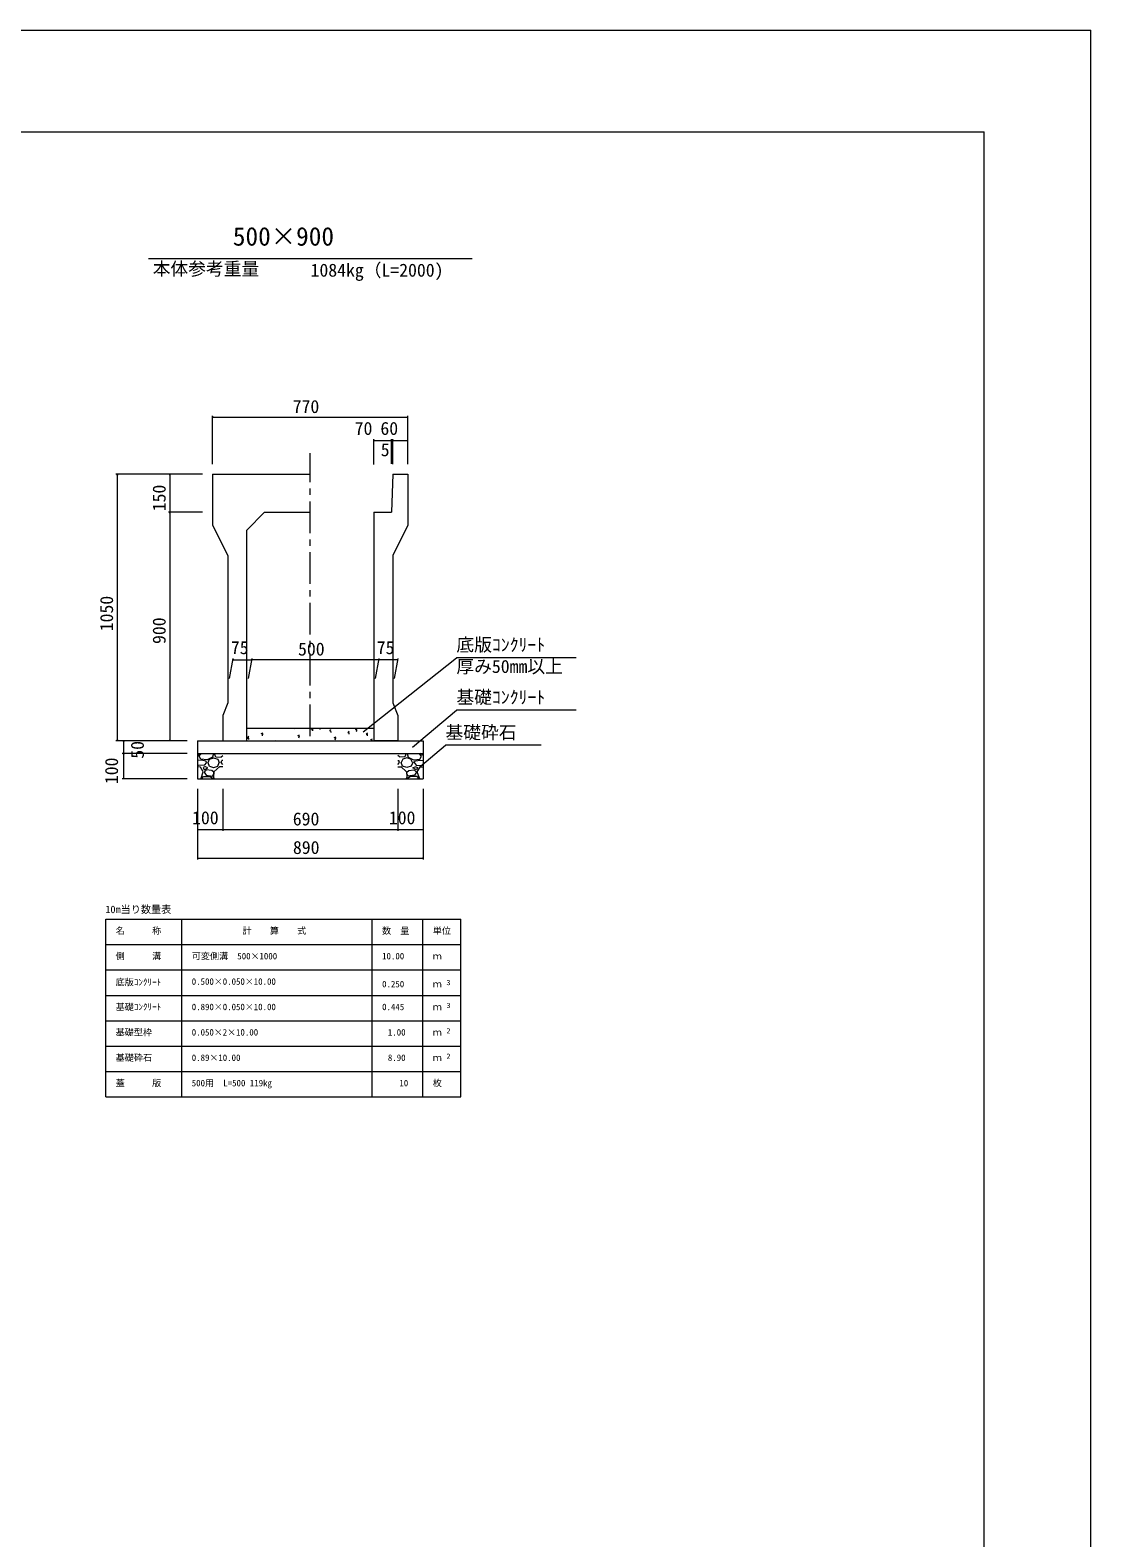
# Model space of a CAD drawing. Units: millimetres on the paper, scale 1:20. Extents: x 0 to 841, y 0 to 594.
# Drawn here: x 632 to 841, y 297 to 594 of the extents above; entities that cross this region are included whole.
import ezdxf
from ezdxf.enums import TextEntityAlignment as Align

# ---------------------------------------------------------------- set-up
doc = ezdxf.new("R2010")
doc.units = ezdxf.units.MM
doc.linetypes.add('USER1', pattern=[10, 6.25, -1.25, 1.25, -1.25])
for name, color, linetype, lineweight in [('D-STR-DIM（寸法）', 7, 'Continuous', 18), ('D-STR-HTXT（旗揚げ）', 4, 'Continuous', 18), ('D-STR-STRn（構造物）', 5, 'Continuous', 18), ('D-STR（構造物外形線）', 1, 'Continuous', 18), ('D-TTL(外枠）', 2, 'Continuous', 18), ('DEFPOINTS_2', 8, 'Continuous', 18)]:
    doc.layers.add(name, color=color, linetype=linetype, lineweight=lineweight)
doc.layers.add('D-STR-TXT（文字）', color=7, linetype='Continuous')
doc.styles.add('ＭＳ ゴシック', font='')
doc.styles.get('ＭＳ ゴシック').set_extended_font_data('MS Gothic')

msp = doc.modelspace()

# ---------------------------------------------------------------- linework, layer by layer
at = {"layer": 'D-STR-DIM（寸法）'}
for p, q in [((667.916, 508.518), (667.916, 518.007)), ((667.916, 517.757), (668.066, 517.782)), ((667.916, 517.757), (667.936, 517.757)), ((668.066, 517.732), (667.916, 517.757)), ((667.936, 517.757), (706.396, 517.757)), ((706.266, 517.782), (706.416, 517.757)), ((706.416, 517.757), (706.266, 517.732)), ((706.416, 517.757), (706.396, 517.757)), ((706.416, 508.518), (706.416, 518.007)), ((699.666, 508.41), (699.666, 513.425)), ((699.666, 513.175), (699.816, 513.2)), ((699.666, 513.175), (699.686, 513.175)), ((699.816, 513.15), (699.666, 513.175)), ((699.686, 513.175), (703.146, 513.175)), ((703.016, 513.2), (703.166, 513.175)), ((703.166, 513.175), (703.016, 513.15)), ((703.166, 513.175), (703.146, 513.175)), ((703.166, 508.552), (703.166, 513.425)), ((703.166, 508.552), (703.166, 513.425)), ((703.166, 513.175), (703.316, 513.2)), ((703.166, 513.175), (703.186, 513.175)), ((703.316, 513.15), (703.166, 513.175)), ((703.396, 513.175), (703.186, 513.175)), ((703.266, 513.2), (703.416, 513.175)), ((703.416, 513.175), (703.266, 513.15)), ((703.416, 513.175), (703.396, 513.175)), ((703.416, 508.518), (703.416, 513.425)), ((703.416, 508.518), (703.416, 513.425)), ((703.416, 513.175), (703.566, 513.2)), ((703.416, 513.175), (703.436, 513.175)), ((703.566, 513.15), (703.416, 513.175)), ((703.436, 513.175), (706.396, 513.175)), ((706.266, 513.2), (706.416, 513.175)), ((706.416, 513.175), (706.266, 513.15)), ((706.416, 513.175), (706.396, 513.175)), ((706.416, 508.518), (706.416, 513.425)), ((665.916, 506.518), (648.869, 506.518)), ((649.094, 506.368), (649.119, 506.518)), ((649.119, 506.518), (649.119, 506.498)), ((649.119, 506.518), (649.144, 506.368)), ((649.119, 506.498), (649.119, 454.038)), ((665.916, 506.518), (659.229, 506.518)), ((659.454, 506.368), (659.479, 506.518)), ((659.479, 506.518), (659.479, 506.498)), ((659.479, 506.518), (659.504, 506.368)), ((659.479, 506.498), (659.479, 499.038)), ((665.916, 499.018), (659.229, 499.018)), ((665.916, 499.018), (659.229, 499.018)), ((659.479, 499.018), (659.454, 499.168)), ((659.454, 498.868), (659.479, 499.018)), ((659.504, 499.168), (659.479, 499.018)), ((659.479, 499.018), (659.479, 499.038)), ((659.479, 499.018), (659.479, 498.998)), ((659.479, 499.018), (659.504, 498.868)), ((659.479, 498.998), (659.479, 454.038)), ((671.268, 466.271), (671.968, 470.238)), ((671.924, 469.988), (672.074, 470.013)), ((671.924, 469.988), (671.944, 469.988)), ((672.074, 469.963), (671.924, 469.988)), ((671.944, 469.988), (675.654, 469.988)), ((675.018, 466.271), (675.718, 470.238)), ((675.018, 466.271), (675.718, 470.238)), ((675.524, 470.013), (675.674, 469.988)), ((675.674, 469.988), (675.524, 469.963)), ((675.674, 469.988), (675.654, 469.988)), ((675.674, 469.988), (675.824, 470.013)), ((675.674, 469.988), (675.694, 469.988)), ((675.824, 469.963), (675.674, 469.988)), ((700.654, 469.988), (675.694, 469.988)), ((700.018, 466.271), (700.718, 470.238)), ((700.018, 466.271), (700.718, 470.238)), ((700.524, 470.013), (700.674, 469.988)), ((700.674, 469.988), (700.524, 469.963)), ((700.674, 469.988), (700.654, 469.988)), ((700.674, 469.988), (700.824, 470.013)), ((700.674, 469.988), (700.694, 469.988)), ((700.824, 469.963), (700.674, 469.988)), ((704.404, 469.988), (700.694, 469.988)), ((703.768, 466.271), (704.468, 470.238)), ((704.274, 470.013), (704.424, 469.988)), ((704.424, 469.988), (704.274, 469.963)), ((704.424, 469.988), (704.404, 469.988)), ((662.916, 454.018), (648.869, 454.018)), ((649.119, 454.018), (649.094, 454.168)), ((649.144, 454.168), (649.119, 454.018)), ((649.119, 454.018), (649.119, 454.038)), ((662.916, 454.018), (650.119, 454.018)), ((662.916, 451.518), (650.119, 451.518)), ((662.916, 451.518), (650.119, 451.518)), ((650.344, 453.868), (650.369, 454.018)), ((650.369, 451.518), (650.344, 451.668)), ((650.344, 451.368), (650.369, 451.518)), ((650.369, 454.018), (650.369, 453.998)), ((650.369, 454.018), (650.394, 453.868)), ((650.369, 453.998), (650.369, 451.538)), ((650.394, 451.668), (650.369, 451.518)), ((650.369, 451.518), (650.369, 451.538)), ((650.369, 451.518), (650.369, 451.498)), ((650.369, 451.518), (650.394, 451.368)), ((650.369, 451.498), (650.369, 446.538)), ((662.916, 454.018), (659.229, 454.018)), ((659.479, 454.018), (659.454, 454.168)), ((659.504, 454.168), (659.479, 454.018)), ((659.479, 454.018), (659.479, 454.038)), ((662.916, 446.518), (650.119, 446.518)), ((650.369, 446.518), (650.344, 446.668)), ((650.394, 446.668), (650.369, 446.518)), ((650.369, 446.518), (650.369, 446.538)), ((664.916, 444.518), (664.916, 430.646)), ((664.916, 444.518), (664.916, 436.268)), ((669.916, 444.518), (669.916, 436.268)), ((669.916, 444.518), (669.916, 436.268)), ((704.416, 444.518), (704.416, 436.268)), ((704.416, 444.518), (704.416, 436.268)), ((709.416, 444.518), (709.416, 436.268)), ((709.416, 444.518), (709.416, 430.646)), ((664.916, 436.518), (665.066, 436.543)), ((664.916, 436.518), (664.936, 436.518)), ((665.066, 436.493), (664.916, 436.518)), ((664.936, 436.518), (669.896, 436.518)), ((669.766, 436.543), (669.916, 436.518)), ((669.916, 436.518), (669.766, 436.493)), ((669.916, 436.518), (669.896, 436.518)), ((669.916, 436.518), (670.066, 436.543)), ((669.916, 436.518), (669.936, 436.518)), ((670.066, 436.493), (669.916, 436.518)), ((669.936, 436.518), (704.396, 436.518)), ((704.266, 436.543), (704.416, 436.518)), ((704.416, 436.518), (704.266, 436.493)), ((704.416, 436.518), (704.396, 436.518)), ((704.416, 436.518), (704.566, 436.543)), ((704.416, 436.518), (704.436, 436.518)), ((704.566, 436.493), (704.416, 436.518)), ((704.436, 436.518), (709.396, 436.518)), ((709.266, 436.543), (709.416, 436.518)), ((709.416, 436.518), (709.266, 436.493)), ((709.416, 436.518), (709.396, 436.518)), ((664.916, 430.896), (665.066, 430.921)), ((664.916, 430.896), (664.936, 430.896)), ((665.066, 430.871), (664.916, 430.896)), ((664.936, 430.896), (709.396, 430.896)), ((709.266, 430.921), (709.416, 430.896)), ((709.416, 430.896), (709.266, 430.871)), ((709.416, 430.896), (709.396, 430.896))]:
    msp.add_line(p, q, dxfattribs=at)
at = {"layer": 'D-STR-HTXT（旗揚げ）'}
for p, q in [((655.274, 549), (719.058, 549)), ((697.61, 455.784), (715.96, 470.379)), ((739.558, 470.379), (715.96, 470.379)), ((707.322, 452.788), (715.967, 460.051)), ((739.565, 460.051), (715.967, 460.051)), ((708.733, 448.859), (713.817, 453.12)), ((732.68, 453.12), (713.817, 453.12)), ((646.842, 418.861), (716.842, 418.861)), ((646.842, 383.861), (646.842, 418.861)), ((661.842, 383.861), (661.842, 418.861)), ((699.342, 383.861), (699.342, 418.861)), ((709.342, 402.861), (709.342, 418.861)), ((709.342, 383.861), (709.342, 418.861)), ((716.842, 383.861), (716.842, 418.861)), ((646.842, 413.861), (716.842, 413.861)), ((646.842, 408.861), (716.842, 408.861)), ((646.842, 403.861), (716.842, 403.861)), ((646.842, 398.861), (716.842, 398.861)), ((646.842, 393.861), (716.842, 393.861)), ((646.842, 388.861), (716.842, 388.861)), ((646.842, 383.861), (716.842, 383.861))]:
    msp.add_line(p, q, dxfattribs=at)
at = {"layer": 'D-STR-STRn（構造物）', "color": 7, "linetype": 'USER1'}
msp.add_line((687.166, 454.931), (687.166, 510.673), dxfattribs=at)
at = {"layer": 'D-STR-STRn（構造物）', "color": 7}
for p, q in [((674.666, 456.518), (699.666, 456.518)), ((674.666, 454.549), (675.053, 454.953)), ((674.666, 454.546), (675.108, 454.478)), ((675.065, 454.255), (675.01, 454.73)), ((677.512, 455.464), (677.862, 455.599)), ((677.512, 455.464), (677.761, 455.296)), ((677.721, 455.02), (677.823, 455.322)), ((684.093, 456.274), (684.048, 456.518)), ((684.698, 455.064), (685.048, 455.198)), ((684.698, 455.064), (684.947, 454.896)), ((684.907, 454.619), (685.008, 454.921)), ((687.419, 456.264), (687.633, 456.518)), ((687.419, 456.264), (687.718, 456.238)), ((687.679, 455.96), (687.621, 456.274)), ((689.108, 456.232), (689.204, 456.518)), ((689.133, 456.518), (689.148, 456.509)), ((691.006, 455.951), (691.247, 456.238)), ((691.006, 455.951), (691.304, 455.925)), ((691.265, 455.646), (691.207, 455.96)), ((691.884, 454.663), (692.234, 454.798)), ((691.884, 454.663), (692.132, 454.496)), ((692.093, 454.219), (692.194, 454.521)), ((694.592, 455.637), (694.833, 455.924)), ((694.592, 455.637), (694.891, 455.611)), ((694.852, 455.333), (694.794, 455.646)), ((696.085, 456.276), (696.435, 456.41)), ((696.085, 456.276), (696.334, 456.108)), ((696.294, 455.831), (696.395, 456.133)), ((698.178, 455.323), (698.419, 455.61)), ((698.178, 455.323), (698.477, 455.297)), ((698.438, 455.019), (698.38, 455.332)), ((680.287, 454.018), (680.389, 454.125)), ((699.069, 454.263), (699.419, 454.397)), ((699.069, 454.263), (699.318, 454.095)), ((699.345, 454.018), (699.38, 454.12))]:
    msp.add_line(p, q, dxfattribs=at)
at = {"layer": 'D-STR-STRn（構造物）'}
for p, q in [((664.916, 454.018), (664.916, 446.518)), ((664.916, 454.018), (709.416, 454.018)), ((664.916, 451.518), (709.416, 451.518)), ((664.916, 451.084), (665.479, 451.518)), ((665.224, 450.966), (665.721, 451.518)), ((668.076, 451.516), (667.876, 450.816)), ((668.246, 451.518), (668.516, 450.878)), ((706.085, 451.518), (705.815, 450.878)), ((706.255, 451.516), (706.455, 450.816)), ((709.107, 450.966), (708.61, 451.518)), ((709.416, 451.084), (708.853, 451.518)), ((709.416, 454.018), (709.416, 446.518)), ((665.679, 450.21), (664.916, 450.13)), ((665.123, 449.133), (664.916, 449.358)), ((665.526, 448.811), (664.916, 448.862)), ((666.271, 449.219), (665.121, 449.119)), ((665.584, 450.364), (665.234, 450.964)), ((666.085, 447.919), (665.535, 448.819)), ((666.821, 450.277), (665.571, 450.377)), ((666.673, 449.969), (665.673, 450.219)), ((666.023, 448.766), (666.223, 448.266)), ((666.374, 448.914), (666.024, 448.764)), ((666.223, 448.267), (666.973, 448.717)), ((666.724, 449.716), (666.274, 449.216)), ((666.976, 448.717), (666.376, 448.917)), ((666.725, 449.713), (666.675, 449.963)), ((667.877, 450.813), (666.827, 450.263)), ((666.97, 449.718), (667.27, 449.018)), ((667.023, 449.716), (667.323, 450.416)), ((667.271, 449.013), (668.121, 448.763)), ((667.325, 450.416), (668.125, 450.666)), ((668.123, 450.666), (668.923, 450.366)), ((668.127, 448.763), (668.977, 449.013)), ((669.326, 448.916), (668.176, 447.866)), ((668.521, 450.864), (669.571, 450.814)), ((668.925, 450.365), (669.225, 449.715)), ((668.973, 449.018), (669.223, 449.718)), ((669.916, 448.862), (669.326, 448.911)), ((669.573, 449.717), (669.723, 450.117)), ((669.916, 449.358), (669.573, 449.733)), ((669.575, 450.82), (669.916, 451.083)), ((669.916, 450.13), (669.729, 450.11)), ((704.757, 450.82), (704.416, 451.083)), ((704.416, 450.13), (704.603, 450.11)), ((704.416, 449.358), (704.759, 449.733)), ((704.416, 448.862), (705.006, 448.911)), ((704.758, 449.717), (704.608, 450.117)), ((705.81, 450.864), (704.76, 450.814)), ((705.006, 448.916), (706.156, 447.866)), ((705.406, 450.365), (705.106, 449.715)), ((705.359, 449.018), (705.109, 449.718)), ((706.204, 448.763), (705.354, 449.013)), ((706.209, 450.666), (705.409, 450.366)), ((707.007, 450.416), (706.207, 450.666)), ((707.061, 449.013), (706.211, 448.763)), ((706.455, 450.813), (707.505, 450.263)), ((707.308, 449.716), (707.008, 450.416)), ((707.361, 449.718), (707.061, 449.018)), ((707.355, 448.717), (707.955, 448.917)), ((708.109, 448.267), (707.359, 448.717)), ((707.51, 450.277), (708.76, 450.377)), ((707.607, 449.713), (707.657, 449.963)), ((707.607, 449.716), (708.057, 449.216)), ((707.659, 449.969), (708.659, 450.219)), ((707.958, 448.914), (708.308, 448.764)), ((708.061, 449.219), (709.211, 449.119)), ((708.309, 448.766), (708.109, 448.266)), ((708.246, 447.919), (708.796, 448.819)), ((708.653, 450.21), (709.416, 450.13)), ((708.747, 450.364), (709.097, 450.964)), ((708.806, 448.811), (709.416, 448.862)), ((709.209, 449.133), (709.416, 449.358)), ((664.916, 446.518), (698.416, 446.518)), ((664.916, 446.518), (709.416, 446.518)), ((665.479, 446.518), (665.675, 446.67)), ((665.675, 446.665), (666.075, 447.915)), ((665.721, 446.518), (666.124, 446.966)), ((666.125, 446.966), (667.425, 446.966)), ((666.223, 447.818), (666.623, 447.218)), ((666.724, 448.316), (666.224, 447.816)), ((666.626, 447.214), (667.876, 447.064)), ((667.73, 448.169), (666.73, 448.319)), ((667.423, 446.978), (668.073, 446.528)), ((668.135, 447.806), (667.735, 448.156)), ((667.876, 447.067), (668.126, 447.517)), ((668.116, 446.828), (668.246, 446.518)), ((668.172, 447.869), (668.122, 446.819)), ((668.125, 447.516), (668.125, 447.816)), ((706.215, 446.828), (706.085, 446.518)), ((706.159, 447.869), (706.209, 446.819)), ((706.197, 447.806), (706.597, 448.156)), ((706.456, 447.067), (706.206, 447.517)), ((706.207, 447.516), (706.207, 447.816)), ((706.909, 446.978), (706.259, 446.528)), ((707.706, 447.214), (706.456, 447.064)), ((706.601, 448.169), (707.601, 448.319)), ((708.207, 446.966), (706.907, 446.966)), ((707.607, 448.316), (708.107, 447.816)), ((708.109, 447.818), (707.709, 447.218)), ((708.61, 446.518), (708.207, 446.966)), ((708.657, 446.665), (708.257, 447.915)), ((708.853, 446.518), (708.657, 446.67))]:
    msp.add_line(p, q, dxfattribs=at)
at = {"layer": 'D-STR（構造物外形線）'}
for p, q in [((667.916, 506.518), (687.166, 506.518)), ((667.916, 506.518), (667.916, 496.518)), ((703.416, 506.518), (703.166, 499.018)), ((703.416, 506.518), (706.416, 506.518)), ((706.416, 506.518), (706.416, 496.518)), ((678.166, 499.018), (674.666, 495.518)), ((678.166, 499.018), (687.166, 499.018)), ((699.666, 499.018), (699.666, 454.018)), ((699.666, 499.018), (703.166, 499.018)), ((667.916, 496.518), (670.916, 490.518)), ((706.416, 496.518), (703.416, 490.518)), ((674.666, 454.018), (674.666, 495.518)), ((670.916, 490.518), (670.916, 461.518)), ((703.416, 490.518), (703.416, 461.518)), ((670.916, 461.518), (669.916, 459.018)), ((703.416, 461.518), (704.416, 459.018)), ((669.916, 459.018), (669.916, 454.018)), ((704.416, 459.018), (704.416, 454.018)), ((669.916, 454.018), (674.666, 454.018)), ((704.416, 454.018), (699.666, 454.018))]:
    msp.add_line(p, q, dxfattribs=at)
at = {"layer": 'D-TTL(外枠）'}
for p in [(25, 574), (820, 20)]:
    msp.add_line(p, (820, 574), dxfattribs=at)
at = {"layer": 'DEFPOINTS_2'}
for p in [(0, 594), (841, 0)]:
    msp.add_line(p, (841, 594), dxfattribs=at)

# ---------------------------------------------------------------- texts
at = {"layer": 'D-STR-DIM（寸法）', "style": 'ＭＳ ゴシック'}
for s, p in [('770', (683.701, 517.807)), ('70', (695.916, 513.5)), ('60', (700.986, 513.5)), ('5', (701.053, 509.304)), ('75', (671.516, 470.313)), ('500', (684.754, 470.038)), ('75', (700.266, 470.313)), ('100', (663.871, 436.798)), ('690', (683.719, 436.568)), ('100', (702.652, 436.798)), ('890', (683.746, 430.946))]:
    msp.add_text(s, height=2.566, dxfattribs=at).set_placement(p, align=Align.BOTTOM_LEFT)
for s, p in [('150', (659.429, 499.224)), ('1050', (649.069, 475.587)), ('900', (659.429, 473.081)), ('50', (655.138, 450.485)), ('100', (650.044, 445.474))]:
    msp.add_text(s, height=2.566, rotation=90, dxfattribs=at).set_placement(p, align=Align.BOTTOM_LEFT)
at = {"layer": 'D-STR-TXT（文字）', "style": 'ＭＳ ゴシック'}
for s, height, p in [('500×900', 3.666, (671.9, 550.449)), ('本体参考重量', 2.566, (656.105, 544.933)), ('1084kg（L=2000)', 2.566, (687.225, 544.67)), ('底版ｺﾝｸﾘｰﾄ', 2.566, (715.96, 470.879)), ('厚み50mm以上', 2.566, (715.96, 466.607)), ('基礎ｺﾝｸﾘｰﾄ', 2.566, (715.967, 460.551)), ('基礎砕石', 2.566, (713.817, 453.62)), ('10m当り数量表', 1.466, (646.787, 419.623)), ('名\u3000\u3000\u3000称', 1.283, (648.803, 415.562)), ('計\u3000\u3000算\u3000\u3000式', 1.283, (673.807, 415.562)), ('数\u3000量', 1.283, (701.303, 415.562)), ('単位', 1.283, (711.303, 415.562)), ('側\u3000\u3000\u3000溝', 1.283, (648.803, 410.562)), ('可変側溝\u3000500×1000', 1.283, (663.803, 410.562)), ('10.00', 1.283, (701.317, 410.562)), ('ｍ', 1.283, (711.303, 410.562)), ('底版ｺﾝｸﾘｰﾄ', 1.283, (648.803, 405.43)), ('0.500×0.050×10.00', 1.283, (663.803, 405.562)), ('0.250', 1.283, (701.317, 405.062)), ('ｍ', 1.283, (711.303, 405.062)), ('3', 1.026, (714.004, 405.565)), ('基礎ｺﾝｸﾘｰﾄ', 1.283, (648.803, 400.562)), ('0.890×0.050×10.00', 1.283, (663.803, 400.562)), ('0.445', 1.283, (701.317, 400.562)), ('ｍ', 1.283, (711.303, 400.562)), ('3', 1.026, (714.004, 401.065)), ('基礎型枠', 1.283, (648.803, 395.562)), ('0.050×2×10.00', 1.283, (663.803, 395.562)), ('1.00', 1.283, (702.454, 395.562)), ('ｍ', 1.283, (711.303, 395.562)), ('2', 1.026, (714.004, 396.065)), ('基礎砕石', 1.283, (648.803, 390.562)), ('0.89×10.00', 1.283, (663.803, 390.562)), ('8.90', 1.283, (702.454, 390.562)), ('2', 1.026, (714.004, 391.065)), ('ｍ', 1.283, (711.303, 390.562)), ('蓋\u3000\u3000\u3000版', 1.283, (648.803, 385.562)), ('500用\u3000L=500 119kg', 1.283, (663.803, 385.562)), ('10', 1.283, (704.728, 385.562)), ('枚', 1.283, (711.303, 385.562))]:
    msp.add_text(s, height=height, dxfattribs=at).set_placement(p, align=Align.BOTTOM_LEFT)

doc.saveas('drawing.dxf')
